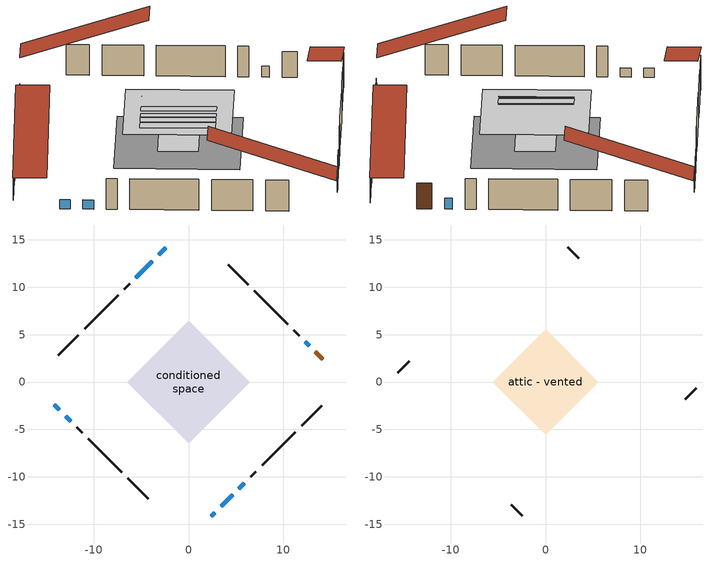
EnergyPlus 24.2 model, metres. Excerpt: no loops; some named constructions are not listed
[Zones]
conditioned space
 floor outside (Floor3 construction): -6.46,0 0,6.46 6.46,0 0,-6.46 z0.61
 floor adiabatic (AdiabaticFloorConstruction): -2.06,0 0,2.06 2.06,0 0,-2.06 z0.61
 wall outside (AdiabaticWallConstruction 1): 14.17,2.4 13.39,3.18 z0.61:2.64
 wall outside (AdiabaticWallConstruction): -14.17,-2.4 -13.63,-2.94 / -12.98,-3.59 -12.44,-4.13 z0.61:1.32; 2.4,-14.17 2.79,-13.78 / 12.73,3.83 12.34,4.23 z0.61:1.47; -2.4,14.17 -3.15,13.42 z0.61:1.42; -3.81,12.76 -5.57,11 z0.61:2.03; 3.45,-13.12 4.67,-11.9 z0.61:2.54; 5.33,-11.24 5.9,-10.66 z0.61:1.53
 wall outside (Wall1 construction): 6.56,-10.01 7.11,-9.46 / -11.78,-4.79 -11.23,-5.34 / -6.23,10.34 -6.78,9.79 / 11.68,4.89 11.13,5.44 z0.61:3.05
 wall outside (Wall2 construction): 7.77,-8.8 11.29,-5.28 / -10.57,-6 -7.05,-9.52 / -7.44,9.13 -10.96,5.61 / 10.47,6.1 6.95,9.62 z0.61:3.05
 wall outside (Wall3 construction): 11.95,-4.62 14.07,-2.5 / -6.39,-10.18 -4.27,-12.3 / -11.61,4.95 -13.73,2.84 / 6.29,10.28 4.17,12.39 z0.61:3.05
 window (WindowConstruction): -14.17,-2.4 -13.63,-2.94 z0.61:1.32
 window (WindowConstruction 6): 2.4,-14.17 2.79,-13.78 z0.61:1.47
 window (WindowConstruction 7): 12.73,3.84 12.34,4.23 z0.61:1.47
 window (WindowConstruction 1): -2.4,14.17 -3.15,13.42 z0.61:1.42
 window (WindowConstruction 2): -3.81,12.76 -5.57,11 z0.61:2.03
 window (WindowConstruction 3): 3.45,-13.12 4.67,-11.9 z0.61:2.54
 window (WindowConstruction 4): 5.33,-11.24 5.9,-10.67 z0.61:1.52
 window (WindowConstruction 5): -12.98,-3.59 -12.44,-4.13 z0.61:1.32
 door (Door): 14.17,2.4 13.39,3.18 z0.61:2.64
 ceiling adiabatic (AdiabaticFloorConstruction): 0,-2.06 2.06,0 0,2.06 -2.06,0 z0.61
attic - vented
 floor to conditioned space (Floor1 construction Reversed): -5.57,0 0,5.57 5.57,0 0,-5.57 z3.05
 floor to conditioned space (Floor2 construction Reversed): -3.87,0 0,3.87 3.87,0 0,-3.87 z3.05
 wall outside (Wall4 construction): 14.72,-1.84 15.91,-0.66 / -3.62,-12.95 -2.43,-14.14 / -14.39,2.18 -15.58,0.99 / 3.52,13.05 2.33,14.24 z0.61:3.05
 roof outside (Roof1 construction): 1.74,-14.83,3.05 -4.86,-8.23,6.16 -6.6,-9.97,6.16 0,-16.57,3.05; -14.83,-1.74,3.05 -8.23,4.86,6.16 -9.97,6.6,6.16 -16.57,0,3.05; -1.74,14.83,3.05 4.86,8.23,6.16 6.6,9.97,6.16 0,16.57,3.05; 14.83,1.74,3.05 8.23,-4.86,6.16 9.97,-6.6,6.16 16.57,0,3.05
[Material] Roughness=Rough; Thermal Absorptance=0.9
Name | Thickness {m} | Conductivity {W/m-K} | Density {kg/m3} | Specific Heat {J/kg-K} | Solar Absorptance | Visible Absorptance
ceiling stud and cavity | 0.1397 | 0.117536 | 65.682 | 1177.47 | 0.7 | 0.7
ceiling stud and cavity 1 | 0.0889 | 42.3981 | 6.31874 | 1174.65 | 0.7 | 0.7
gypsum board | 0.00254 | 0.160291 | 801 | 837.4 | 0.6 | 0.6
gypsum board 1 | 0.0127 | 0.160291 | 801 | 837.4 | 0.6 | 0.6
[Construction]
Floor1 construction: ceiling stud and cavity, gypsum board 1
Floor2 construction: ceiling stud and cavity 1, gypsum board
[Schedule:Day:Interval]
interior lighting schedule day 1: No, 01:00, 0.100909, 04:00, 0.0840909, 05:00, 0.0925, 06:00, 0.151364, 07:00, 0.252273, 08:00, 0.319545, 10:00, 0.344773, 11:00, 0.327955, 12:00, 0.311136, 13:00, 0.302727, 14:00, 0.294318, 15:00, 0.311136, 16:00, 0.344773, 17:00, 0.420455, 18:00, 0.546591, 19:00, 0.723182, 20:00, 0.891364, 21:00, 0.925, 22:00, 0.664318, 23:00, 0.336364, 24:00, 0.151364
interior lighting schedule day 2: No, 01:00, 0.0927273, 04:00, 0.0772727, 05:00, 0.085, 06:00, 0.139091, 07:00, 0.231818, 08:00, 0.293636, 10:00, 0.316818, 11:00, 0.301364, 12:00, 0.285909, 13:00, 0.278182, 14:00, 0.270455, 15:00, 0.285909, 16:00, 0.316818, 17:00, 0.386364, 18:00, 0.502273, 19:00, 0.664545, 20:00, 0.819091, 21:00, 0.85, 22:00, 0.610455, 23:00, 0.309091, 24:00, 0.139091
interior lighting schedule day 3: No, 01:00, 0.0845455, 04:00, 0.0704545, 05:00, 0.0775, 06:00, 0.126818, 07:00, 0.211364, 08:00, 0.267727, 10:00, 0.288864, 11:00, 0.274773, 12:00, 0.260682, 13:00, 0.253636, 14:00, 0.246591, 15:00, 0.260682, 16:00, 0.288864, 17:00, 0.352273, 18:00, 0.457955, 19:00, 0.605909, 20:00, 0.746818, 21:00, 0.775, 22:00, 0.556591, 23:00, 0.281818, 24:00, 0.126818
interior lighting schedule day 4: No, 01:00, 0.0763636, 04:00, 0.0636364, 05:00, 0.07, 06:00, 0.114545, 07:00, 0.190909, 08:00, 0.241818, 10:00, 0.260909, 11:00, 0.248182, 12:00, 0.235455, 13:00, 0.229091, 14:00, 0.222727, 15:00, 0.235455, 16:00, 0.260909, 17:00, 0.318182, 18:00, 0.413636, 19:00, 0.547273, 20:00, 0.674545, 21:00, 0.7, 22:00, 0.502727, 23:00, 0.254545, 24:00, 0.114545
interior lighting schedule day 5: No, 01:00, 0.0727273, 04:00, 0.0606061, 05:00, 0.0666667, 06:00, 0.109091, 07:00, 0.181818, 08:00, 0.230303, 10:00, 0.248485, 11:00, 0.236364, 12:00, 0.224242, 13:00, 0.218182, 14:00, 0.212121, 15:00, 0.224242, 16:00, 0.248485, 17:00, 0.30303, 18:00, 0.393939, 19:00, 0.521212, 20:00, 0.642424, 21:00, 0.666667, 22:00, 0.478788, 23:00, 0.242424, 24:00, 0.109091
interior lighting schedule day 6: No, 01:00, 0.0745455, 04:00, 0.0621212, 05:00, 0.0683333, 06:00, 0.111818, 07:00, 0.186364, 08:00, 0.236061, 10:00, 0.254697, 11:00, 0.242273, 12:00, 0.229848, 13:00, 0.223636, 14:00, 0.217424, 15:00, 0.229848, 16:00, 0.254697, 17:00, 0.310606, 18:00, 0.403788, 19:00, 0.534242, 20:00, 0.658485, 21:00, 0.683333, 22:00, 0.490758, 23:00, 0.248485, 24:00, 0.111818
interior lighting schedule day 7: No, 01:00, 0.08, 04:00, 0.0666667, 05:00, 0.0733333, 06:00, 0.12, 07:00, 0.2, 08:00, 0.253333, 10:00, 0.273333, 11:00, 0.26, 12:00, 0.246667, 13:00, 0.24, 14:00, 0.233333, 15:00, 0.246667, 16:00, 0.273333, 17:00, 0.333333, 18:00, 0.433333, 19:00, 0.573333, 20:00, 0.706667, 21:00, 0.733333, 22:00, 0.526667, 23:00, 0.266667, 24:00, 0.12
interior lighting schedule day 8: No, 01:00, 0.0890909, 04:00, 0.0742424, 05:00, 0.0816667, 06:00, 0.133636, 07:00, 0.222727, 08:00, 0.282121, 10:00, 0.304394, 11:00, 0.289545, 12:00, 0.274697, 13:00, 0.267273, 14:00, 0.259848, 15:00, 0.274697, 16:00, 0.304394, 17:00, 0.371212, 18:00, 0.482576, 19:00, 0.638485, 20:00, 0.78697, 21:00, 0.816667, 22:00, 0.586515, 23:00, 0.29697, 24:00, 0.133636
interior lighting schedule day 9: No, 01:00, 0.0972727, 04:00, 0.0810606, 05:00, 0.0891667, 06:00, 0.145909, 07:00, 0.243182, 08:00, 0.30803, 10:00, 0.332348, 11:00, 0.316136, 12:00, 0.299924, 13:00, 0.291818, 14:00, 0.283712, 15:00, 0.299924, 16:00, 0.332348, 17:00, 0.405303, 18:00, 0.526894, 19:00, 0.697121, 20:00, 0.859242, 21:00, 0.891667, 22:00, 0.640379, 23:00, 0.324242, 24:00, 0.145909
interior lighting schedule day 10: No, 01:00, 0.105455, 04:00, 0.0878788, 05:00, 0.0966667, 06:00, 0.158182, 07:00, 0.263636, 08:00, 0.333939, 10:00, 0.360303, 11:00, 0.342727, 12:00, 0.325152, 13:00, 0.316364, 14:00, 0.307576, 15:00, 0.325152, 16:00, 0.360303, 17:00, 0.439394, 18:00, 0.571212, 19:00, 0.755758, 20:00, 0.931515, 21:00, 0.966667, 22:00, 0.694242, 23:00, 0.351515, 24:00, 0.158182
interior lighting schedule day 11: No, 01:00, 0.109091, 04:00, 0.0909091, 05:00, 0.1, 06:00, 0.163636, 07:00, 0.272727, 08:00, 0.345455, 10:00, 0.372727, 11:00, 0.354545, 12:00, 0.336364, 13:00, 0.327273, 14:00, 0.318182, 15:00, 0.336364, 16:00, 0.372727, 17:00, 0.454545, 18:00, 0.590909, 19:00, 0.781818, 20:00, 0.963636, 21:00, 1, 22:00, 0.718182, 23:00, 0.363636, 24:00, 0.163636
occupants schedule day: No, 05:00, 0.426829, 06:00, 0.719512, 07:00, 1, 08:00, 0.670732, 09:00, 0.329268, 14:00, 0.170732, 15:00, 0.231707, 16:00, 0.329268, 17:00, 0.5, 18:00, 0.670732, 19:00, 0.829268, 21:00, 1, 22:00, 0.853659, 23:00, 0.646341, 24:00, 0.426829
occupants schedule default day; clothes dryer schedule default day; cooking range schedule default day; misc plug loads schedule default day; general water use schedule default day; exterior lighting schedule default day: No, 24:00, 0
clothes dryer schedule day: No, 01:00, 0.123457, 02:00, 0.0740741, 03:00, 0.0493827, 04:00, 0.0246914, 05:00, 0.0493827, 06:00, 0.0740741, 07:00, 0.197531, 08:00, 0.395062, 09:00, 0.592593, 10:00, 0.839506, 11:00, 0.962963, 12:00, 1, 13:00, 0.91358, 14:00, 0.82716, 15:00, 0.716049, 16:00, 0.753086, 17:00, 0.679012, 18:00, 0.666667, 20:00, 0.62963, 21:00, 0.641975, 22:00, 0.666667, 23:00, 0.54321, 24:00, 0.296296
cooking range schedule day: No, 05:00, 0.0597015, 06:00, 0.11194, 07:00, 0.171642, 08:00, 0.291045, 11:00, 0.343284, 12:00, 0.402985, 13:00, 0.462687, 14:00, 0.343284, 15:00, 0.291045, 16:00, 0.402985, 17:00, 0.567164, 18:00, 1, 19:00, 0.850746, 20:00, 0.432836, 21:00, 0.291045, 22:00, 0.231343, 23:00, 0.171642, 24:00, 0.11194
misc plug loads schedule day: No, 06:00, 0.705882, 07:00, 0.745098, 08:00, 0.803922, 15:00, 0.823529, 16:00, 0.862745, 17:00, 0.921569, 18:00, 0.980392, 19:00, 1, 20:00, 0.980392, 21:00, 0.941176, 22:00, 0.862745, 23:00, 0.784314, 24:00, 0.72549
general water use schedule day: No, 01:00, 0.315068, 03:00, 0.287671, 04:00, 0.342466, 05:00, 0.369863, 06:00, 0.520548, 07:00, 0.60274, 08:00, 0.534247, 10:00, 0.506849, 11:00, 0.465753, 14:00, 0.479452, 15:00, 0.534247, 16:00, 0.589041, 17:00, 0.69863, 18:00, 0.876712, 19:00, 0.890411, 20:00, 0.986301, 21:00, 1, 22:00, 0.863014, 23:00, 0.616438, 24:00, 0.465753
exterior lighting schedule day: No, 01:00, 0.566667, 03:00, 0.524167, 05:00, 0.495833, 06:00, 0.5525, 07:00, 0.623333, 08:00, 0.580833, 09:00, 0.439167, 10:00, 0.354167, 12:00, 0.34, 13:00, 0.354167, 14:00, 0.396667, 15:00, 0.425, 16:00, 0.495833, 17:00, 0.623333, 18:00, 0.793333, 19:00, 0.906667, 20:00, 0.963333, 21:00, 0.991667, 22:00, 0.920833, 23:00, 0.793333, 24:00, 0.665833
exterior lighting schedule day 1: No, 01:00, 0.528571, 03:00, 0.488929, 05:00, 0.4625, 06:00, 0.515357, 07:00, 0.581429, 08:00, 0.541786, 09:00, 0.409643, 10:00, 0.330357, 12:00, 0.317143, 13:00, 0.330357, 14:00, 0.37, 15:00, 0.396429, 16:00, 0.4625, 17:00, 0.581429, 18:00, 0.74, 19:00, 0.845714, 20:00, 0.898571, 21:00, 0.925, 22:00, 0.858929, 23:00, 0.74, 24:00, 0.621071
exterior lighting schedule day 10: No, 01:00, 0.552381, 03:00, 0.510952, 05:00, 0.483333, 06:00, 0.538571, 07:00, 0.607619, 08:00, 0.56619, 09:00, 0.428095, 10:00, 0.345238, 12:00, 0.331429, 13:00, 0.345238, 14:00, 0.386667, 15:00, 0.414286, 16:00, 0.483333, 17:00, 0.607619, 18:00, 0.773333, 19:00, 0.88381, 20:00, 0.939048, 21:00, 0.966667, 22:00, 0.897619, 23:00, 0.773333, 24:00, 0.649048
exterior lighting schedule day 11: No, 01:00, 0.571429, 03:00, 0.528571, 05:00, 0.5, 06:00, 0.557143, 07:00, 0.628571, 08:00, 0.585714, 09:00, 0.442857, 10:00, 0.357143, 12:00, 0.342857, 13:00, 0.357143, 14:00, 0.4, 15:00, 0.428571, 16:00, 0.5, 17:00, 0.628571, 18:00, 0.8, 19:00, 0.914286, 20:00, 0.971429, 21:00, 1, 22:00, 0.928571, 23:00, 0.8, 24:00, 0.671429
exterior lighting schedule day 2: No, 01:00, 0.485714, 03:00, 0.449286, 05:00, 0.425, 06:00, 0.473571, 07:00, 0.534286, 08:00, 0.497857, 09:00, 0.376429, 10:00, 0.303571, 12:00, 0.291429, 13:00, 0.303571, 14:00, 0.34, 15:00, 0.364286, 16:00, 0.425, 17:00, 0.534286, 18:00, 0.68, 19:00, 0.777143, 20:00, 0.825714, 21:00, 0.85, 22:00, 0.789286, 23:00, 0.68, 24:00, 0.570714
exterior lighting schedule day 3: No, 01:00, 0.442857, 03:00, 0.409643, 05:00, 0.3875, 06:00, 0.431786, 07:00, 0.487143, 08:00, 0.453929, 09:00, 0.343214, 10:00, 0.276786, 12:00, 0.265714, 13:00, 0.276786, 14:00, 0.31, 15:00, 0.332143, 16:00, 0.3875, 17:00, 0.487143, 18:00, 0.62, 19:00, 0.708571, 20:00, 0.752857, 21:00, 0.775, 22:00, 0.719643, 23:00, 0.62, 24:00, 0.520357
exterior lighting schedule day 4: No, 01:00, 0.4, 03:00, 0.37, 05:00, 0.35, 06:00, 0.39, 07:00, 0.44, 08:00, 0.41, 09:00, 0.31, 10:00, 0.25, 12:00, 0.24, 13:00, 0.25, 14:00, 0.28, 15:00, 0.3, 16:00, 0.35, 17:00, 0.44, 18:00, 0.56, 19:00, 0.64, 20:00, 0.68, 21:00, 0.7, 22:00, 0.65, 23:00, 0.56, 24:00, 0.47
exterior lighting schedule day 5: No, 01:00, 0.380952, 03:00, 0.352381, 05:00, 0.333333, 06:00, 0.371429, 07:00, 0.419048, 08:00, 0.390476, 09:00, 0.295238, 10:00, 0.238095, 12:00, 0.228571, 13:00, 0.238095, 14:00, 0.266667, 15:00, 0.285714, 16:00, 0.333333, 17:00, 0.419048, 18:00, 0.533333, 19:00, 0.609524, 20:00, 0.647619, 21:00, 0.666667, 22:00, 0.619048, 23:00, 0.533333, 24:00, 0.447619
exterior lighting schedule day 6: No, 01:00, 0.390476, 03:00, 0.36119, 05:00, 0.341667, 06:00, 0.380714, 07:00, 0.429524, 08:00, 0.400238, 09:00, 0.302619, 10:00, 0.244048, 12:00, 0.234286, 13:00, 0.244048, 14:00, 0.273333, 15:00, 0.292857, 16:00, 0.341667, 17:00, 0.429524, 18:00, 0.546667, 19:00, 0.624762, 20:00, 0.66381, 21:00, 0.683333, 22:00, 0.634524, 23:00, 0.546667, 24:00, 0.45881
exterior lighting schedule day 7: No, 01:00, 0.419048, 03:00, 0.387619, 05:00, 0.366667, 06:00, 0.408571, 07:00, 0.460952, 08:00, 0.429524, 09:00, 0.324762, 10:00, 0.261905, 12:00, 0.251429, 13:00, 0.261905, 14:00, 0.293333, 15:00, 0.314286, 16:00, 0.366667, 17:00, 0.460952, 18:00, 0.586667, 19:00, 0.670476, 20:00, 0.712381, 21:00, 0.733333, 22:00, 0.680952, 23:00, 0.586667, 24:00, 0.492381
exterior lighting schedule day 8: No, 01:00, 0.466667, 03:00, 0.431667, 05:00, 0.408333, 06:00, 0.455, 07:00, 0.513333, 08:00, 0.478333, 09:00, 0.361667, 10:00, 0.291667, 12:00, 0.28, 13:00, 0.291667, 14:00, 0.326667, 15:00, 0.35, 16:00, 0.408333, 17:00, 0.513333, 18:00, 0.653333, 19:00, 0.746667, 20:00, 0.793333, 21:00, 0.816667, 22:00, 0.758333, 23:00, 0.653333, 24:00, 0.548333
exterior lighting schedule day 9: No, 01:00, 0.509524, 03:00, 0.47131, 05:00, 0.445833, 06:00, 0.496786, 07:00, 0.560476, 08:00, 0.522262, 09:00, 0.394881, 10:00, 0.318452, 12:00, 0.305714, 13:00, 0.318452, 14:00, 0.356667, 15:00, 0.382143, 16:00, 0.445833, 17:00, 0.560476, 18:00, 0.713333, 19:00, 0.815238, 20:00, 0.86619, 21:00, 0.891667, 22:00, 0.827976, 23:00, 0.713333, 24:00, 0.59869
